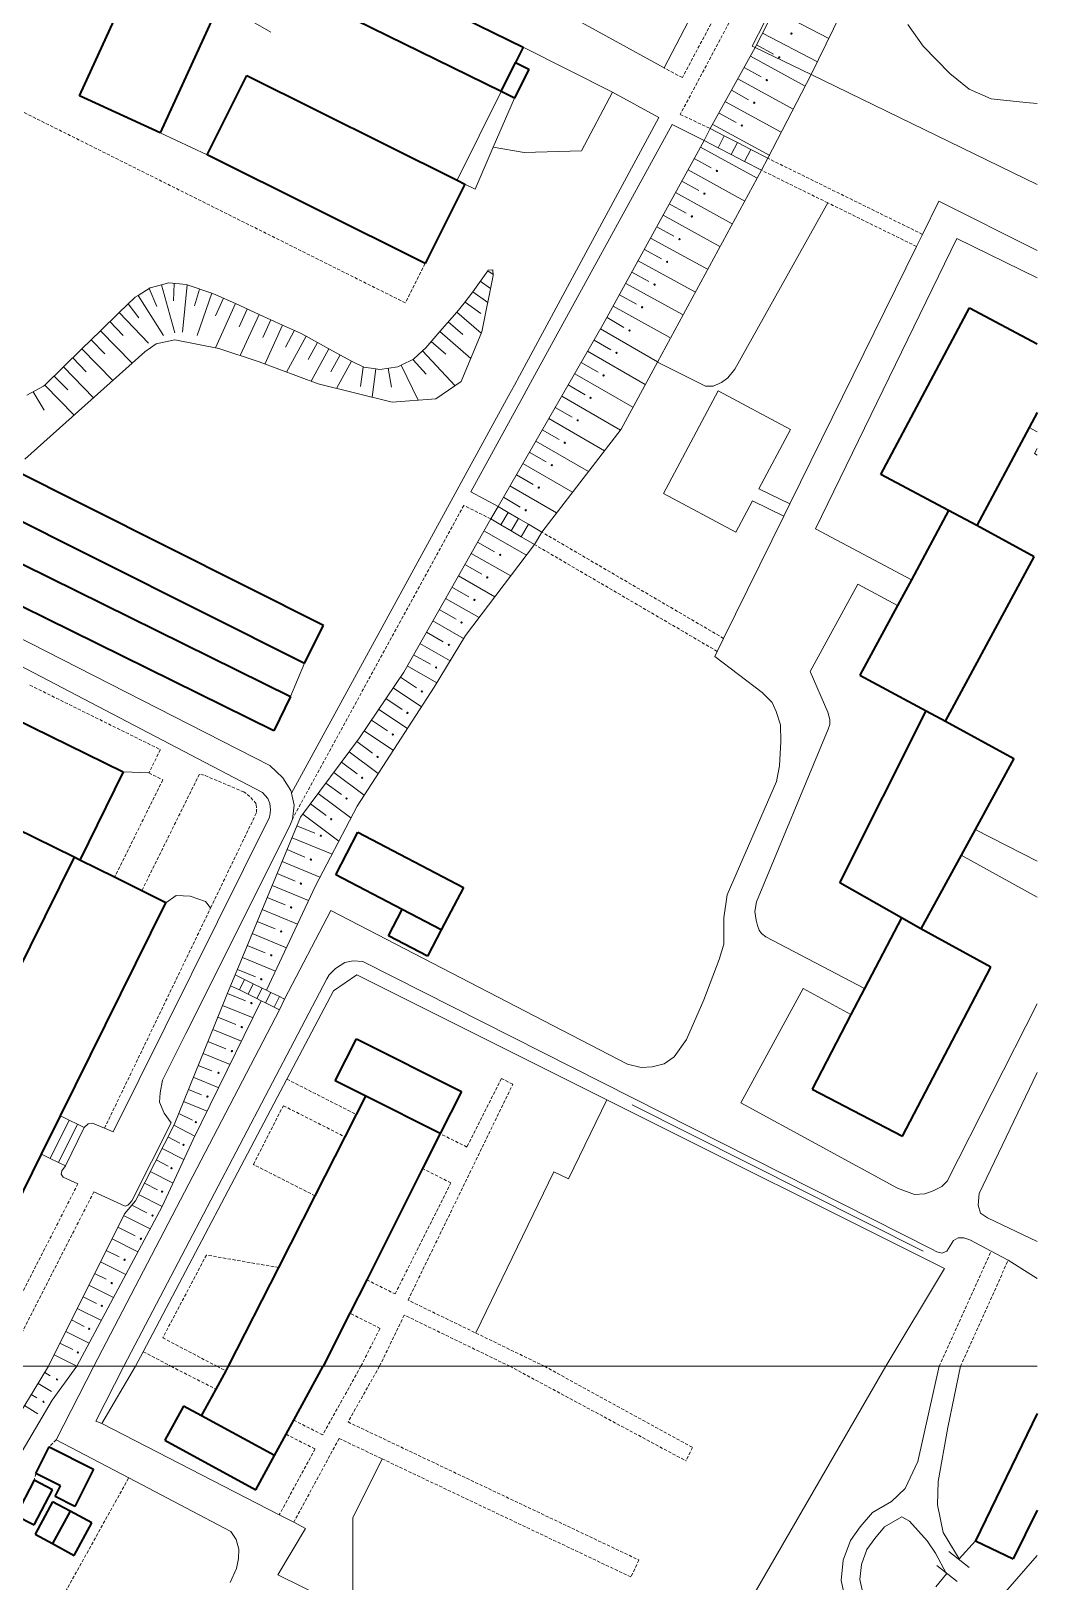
# Model space of a CAD drawing. Extents: x 1000 to 4000, y -5000 to -1000.
# Drawn here: x 2844.7 to 3000, y -3033.3 to -2793.9 of the extents above; entities that cross this region are included whole.
import ezdxf

# ---------------------------------------------------------------- set-up
doc = ezdxf.new("R2010")
doc.units = 0
doc.header["$MEASUREMENT"] = 0
doc.linetypes.add('DASHDOT', pattern=[1, 0.5, -0.25, 0, -0.25])
doc.linetypes.add('DASHED', pattern=[0.75, 0.5, -0.25])
for name, color, linetype in [('1', 7, 'CONTINUOUS'), ('11', 7, 'CONTINUOUS'), ('24', 7, 'CONTINUOUS'), ('25', 7, 'CONTINUOUS'), ('37', 7, 'CONTINUOUS'), ('40', 7, 'CONTINUOUS'), ('6', 7, 'CONTINUOUS'), ('7', 7, 'CONTINUOUS')]:
    doc.layers.add(name, color=color, linetype=linetype)

msp = doc.modelspace()

# ---------------------------------------------------------------- linework, layer by layer
at = {"layer": '1', "color": 253, "linetype": 'Continuous', "lineweight": 0}
for p, q in [((3000, -3000), (2000, -3000)), ((2000, -3000), (3000, -3000))]:
    msp.add_line(p, q, dxfattribs=at)
at = {"layer": '11', "color": 253, "linetype": 'Continuous', "lineweight": 0}
for p, q in [((2956.03, -2796.2), (3000, -2710.74)), ((2888.2, -2769.73), (2942.42, -2799.58)), ((2942.42, -2799.58), (2955.51, -2774.37)), ((2881.73, -2794.06), (2878.26, -2792.07)), ((2920.67, -2796.38), (2934.47, -2803.35)), ((2956.48, -2796.42), (2956.03, -2796.2)), ((2965.12, -2800.62), (2956.48, -2796.42)), ((3000, -2817.6), (2965.12, -2800.62)), ((2934.47, -2803.35), (2929.67, -2812.38)), ((2919.34, -2804.23), (2916.07, -2811.79)), ((2871.93, -2813.01), (2864.67, -2809.59)), ((2916.07, -2811.79), (2913.25, -2818.31)), ((2920.84, -2812.64), (2916.07, -2811.79)), ((2929.67, -2812.38), (2920.84, -2812.64)), ((2913.25, -2818.31), (2911.66, -2817.52)), ((2886.93, -2891.47), (2884.8, -2896.62)), ((2891.39, -2942.05), (2894.99, -2939.58)), ((2894.99, -2939.58), (2933.58, -2958.85)), ((2884.21, -2955.68), (2891.39, -2942.05)), ((2862.06, -2997.74), (2884.21, -2955.68)), ((2933.58, -2958.85), (2985.72, -2984.88)), ((2985.72, -2984.88), (2976.63, -3000)), ((2860.87, -3000), (2862.06, -2997.74)), ((2855.68, -3008.84), (2860.87, -3000)), ((2976.63, -3000), (2941.24, -3061.15)), ((2883.05, -3022.93), (2855.68, -3008.84)), ((2885.27, -3024.07), (2883.05, -3022.93)), ((2882.8, -3032.17), (2887.09, -3025.01)), ((2887.09, -3025.01), (2885.27, -3024.07)), ((2987.95, -3029.72), (2990.5, -3026.94)), ((2987.64, -3033.21), (2984.5, -3030.74)), ((2989.51, -3031.03), (2986.36, -3028.56)), ((2894.37, -3037.91), (2882.8, -3032.17)), ((2984.38, -3034.03), (2986.02, -3032.04))]:
    msp.add_line(p, q, dxfattribs=at)
for p in [(2987.95, -3029.72), (2986.02, -3032.04)]:
    msp.add_point(p, dxfattribs=at)
at = {"layer": '24', "color": 253, "linetype": 'DASHED', "lineweight": 0}
for p, q in [((3000, -2698.1), (2945.25, -2801.08)), ((3000, -2703.17), (2944.93, -2806.75)), ((2945.25, -2801.08), (2942.42, -2799.58)), ((2902.51, -2835.85), (2836.77, -2803.03)), ((2944.93, -2806.75), (2949.55, -2808.95)), ((2982.3, -2825.27), (2958.42, -2813.52)), ((2967.68, -2820.4), (2957.46, -2815.38)), ((2981.38, -2827.14), (2967.68, -2820.4)), ((2905.54, -2829.78), (2902.51, -2835.85)), ((2911.51, -2867.12), (2885.07, -2915.52)), ((2915.68, -2869.2), (2911.51, -2867.12)), ((2951.62, -2887.64), (2923.57, -2871.23)), ((2950.63, -2889.64), (2922.44, -2873.16)), ((2844.57, -2894.86), (2864.7, -2904.81)), ((2864.7, -2904.81), (2862.93, -2908.41)), ((2870.72, -2908.59), (2861.83, -2926.59)), ((2862.93, -2908.41), (2865.07, -2909.47)), ((2871.43, -2908.74), (2870.72, -2908.59)), ((2865.07, -2909.47), (2857.63, -2924.52)), ((2877.59, -2911.34), (2871.43, -2908.74)), ((2878.5, -2912.05), (2877.59, -2911.34)), ((2879.48, -2913.16), (2878.5, -2912.05)), ((2879.54, -2914.52), (2879.48, -2913.16)), ((2872.45, -2929.24), (2879.54, -2914.52)), ((2856.07, -2963.25), (2872.45, -2929.24)), ((2884.21, -2955.68), (2894.94, -2961.13)), ((2902.91, -2989.78), (2919.08, -2956.47)), ((2917.32, -2955.58), (2912, -2966.16)), ((2919.08, -2956.47), (2917.32, -2955.58)), ((2879.06, -2968.85), (2883.67, -2959.77)), ((2883.67, -2959.77), (2893.19, -2964.59)), ((2912, -2966.16), (2907.88, -2964.08)), ((2888.58, -2973.68), (2879.06, -2968.85)), ((2909.54, -2971.68), (2905.16, -2969.48)), ((2851.97, -2971.82), (2838.37, -2998.44)), ((2854.44, -2973.05), (2840.67, -3000)), ((2900.91, -2988.83), (2909.54, -2971.68)), ((2871.8, -2982.82), (2865.06, -2995.6)), ((2882.97, -2984.75), (2871.8, -2982.82)), ((2984.9, -3000), (2992.92, -2982.21)), ((2988.16, -3000), (2995.55, -2983.59)), ((2896.54, -2986.63), (2900.91, -2988.83)), ((2913.19, -2994.77), (2902.91, -2989.78)), ((2898.59, -2994.14), (2893.94, -2991.8)), ((2902.34, -2992.09), (2898.5, -3000)), ((2918.64, -3000), (2902.34, -2992.09)), ((2895.64, -3000), (2898.59, -2994.14)), ((2923.97, -3000), (2913.19, -2994.77)), ((2865.06, -2995.6), (2873.42, -3000)), ((2862.06, -2997.74), (2866.35, -3000)), ((2866.35, -3000), (2873.3, -3003.54)), ((2873.42, -3000), (2874.84, -3000.72)), ((2895.64, -3000), (2889.74, -3010.58)), ((2898.5, -3000), (2893.65, -3008.59)), ((2918.64, -3000), (2945.81, -3014.6)), ((2923.97, -3000), (2946.8, -3012.51)), ((2885.28, -3008.31), (2889.74, -3010.58)), ((2893.65, -3008.59), (2938.55, -3029.9)), ((2848.62, -3011.34), (2847.53, -3012.43)), ((2884.09, -3010.49), (2888.56, -3012.76)), ((2892.28, -3011.14), (2885.27, -3024.07)), ((2892.28, -3011.14), (2898.91, -3014.28)), ((2888.56, -3012.76), (2883.05, -3022.93)), ((2946.8, -3012.51), (2945.81, -3014.6)), ((2898.91, -3014.28), (2937.31, -3032.51)), ((2845.46, -3016.53), (2845.22, -3017.58)), ((2848.24, -3038.05), (2859.81, -3017.21)), ((2938.55, -3029.9), (2937.31, -3032.51))]:
    msp.add_line(p, q, dxfattribs=at)
at = {"layer": '24', "color": 253, "linetype": 'Continuous', "lineweight": 0}
for p, q in [((2910.48, -2816.93), (2917.31, -2803.24)), ((2934.47, -2803.35), (2941.64, -2807.23)), ((2941.64, -2807.23), (2920.09, -2847.13)), ((2943.67, -2808.3), (2922.12, -2847.65)), ((2948.59, -2810.81), (2943.67, -2808.3)), ((2982.3, -2825.27), (2984.82, -2820.15)), ((2984.82, -2820.15), (3000, -2827.74)), ((2961.83, -2866.88), (2981.38, -2827.14)), ((2965.77, -2870.74), (2987.6, -2825.92)), ((2981.38, -2827.14), (2982.3, -2825.27)), ((2987.6, -2825.92), (3000, -2831.96)), ((2919.33, -2848.53), (2918.43, -2850.19)), ((2919.33, -2848.53), (2920.09, -2847.13)), ((2920.46, -2850.67), (2922.12, -2847.65)), ((2918.43, -2850.19), (2884.91, -2911.54)), ((2920.46, -2850.67), (2912.61, -2865.01)), ((2881.57, -2907.26), (2773.89, -2852.27)), ((3000, -2858.32), (2999.59, -2859.09)), ((3000, -2859.36), (2999.59, -2859.09)), ((2912.61, -2865.01), (2916.8, -2867.28)), ((2960.89, -2868.79), (2961.83, -2866.88)), ((2951.62, -2887.64), (2960.89, -2868.79)), ((2980.59, -2878.59), (2965.77, -2870.74)), ((2880.44, -2911.42), (2817.94, -2878.74)), ((2964.99, -2892.75), (2972.34, -2879.25)), ((2972.34, -2879.25), (2978.45, -2882.57)), ((2950.63, -2889.64), (2951.62, -2887.64)), ((2950.24, -2890.44), (2950.63, -2889.64)), ((2957.57, -2895.99), (2950.24, -2890.44)), ((2967.72, -2899.02), (2964.99, -2892.75)), ((2959.12, -2897.54), (2957.57, -2895.99)), ((2959.72, -2898.92), (2959.12, -2897.54)), ((2960.38, -2900.96), (2959.72, -2898.92)), ((2968, -2900.15), (2967.72, -2899.02)), ((2960.44, -2903.53), (2960.38, -2900.96)), ((2967.73, -2901.67), (2968, -2900.95)), ((2968, -2900.95), (2968, -2900.15)), ((2956.71, -2928.29), (2967.73, -2901.67)), ((2960.26, -2907.31), (2960.44, -2903.53)), ((2883.58, -2909.16), (2881.57, -2907.26)), ((2959.79, -2909.73), (2960.26, -2907.31)), ((2884.81, -2911.11), (2883.58, -2909.16)), ((2884.91, -2911.54), (2884.81, -2911.11)), ((2952.18, -2927.22), (2959.79, -2909.73)), ((2881.28, -2912.36), (2880.44, -2911.42)), ((2881.61, -2913.11), (2881.28, -2912.36)), ((2881.7, -2914.09), (2881.61, -2913.11)), ((2885.33, -2913.38), (2884.91, -2911.54)), ((2885.07, -2915.52), (2885.33, -2913.38)), ((2857.39, -2963.82), (2881.51, -2915.23)), ((2881.51, -2915.23), (2881.64, -2914.64)), ((2881.64, -2914.64), (2881.7, -2914.09)), ((2884.68, -2916.56), (2885.07, -2915.52)), ((2868.64, -2948.61), (2884.68, -2916.56)), ((3000, -2922.01), (2990.41, -2917.14)), ((3000, -2927.58), (2988.25, -2921.08)), ((2951.65, -2930.79), (2952.18, -2927.22)), ((2883.87, -2943.34), (2890.98, -2929.66)), ((2890.98, -2929.66), (2936.8, -2953.37)), ((2956.45, -2929.8), (2956.71, -2928.29)), ((2956.63, -2931.14), (2956.45, -2929.8)), ((2951.65, -2934.86), (2951.65, -2930.79)), ((2956.85, -2931.93), (2956.63, -2931.14)), ((2957.08, -2932.69), (2956.85, -2931.93)), ((2950.93, -2937.2), (2951.65, -2934.86)), ((2957.48, -2933.18), (2957.08, -2932.69)), ((2958.12, -2933.73), (2957.48, -2933.18)), ((2973.36, -2941.69), (2958.12, -2933.73)), ((2893.17, -2937.69), (2894.43, -2937.42)), ((2894.43, -2937.42), (2895.95, -2937.51)), ((2948.54, -2943.43), (2950.93, -2937.2)), ((2890.4, -2940.2), (2890.76, -2939.57)), ((2890.76, -2939.57), (2891.74, -2938.59)), ((2891.74, -2938.59), (2893.17, -2937.69)), ((2895.95, -2937.51), (2983.73, -2981.91)), ((2859.04, -3000), (2890.4, -2940.2)), ((2954.25, -2959.33), (2963.87, -2941.68)), ((2963.87, -2941.68), (2971.26, -2945.71)), ((2945.9, -2949.54), (2948.54, -2943.43)), ((3000, -2944.05), (2986.1, -2971.41)), ((2854.42, -3000), (2883.06, -2944.97)), ((2866.26, -2953.36), (2868.64, -2948.61)), ((2943.99, -2952.24), (2945.9, -2949.54)), ((2865.03, -2955.81), (2866.26, -2953.36)), ((2936.8, -2953.37), (2938.9, -2953.85)), ((2938.9, -2953.85), (2940.58, -2953.79)), ((2940.58, -2953.79), (2942.43, -2953.31)), ((2942.43, -2953.31), (2943.99, -2952.24)), ((2864.64, -2957.76), (2865.03, -2955.81)), ((3000, -2954.67), (2991.03, -2973.34)), ((2864.58, -2959.25), (2864.64, -2957.76)), ((2865.29, -2960.94), (2864.58, -2959.25)), ((2866.38, -2962.4), (2865.29, -2960.94)), ((2978.45, -2972.52), (2954.25, -2959.33)), ((2852.95, -2963.16), (2853.57, -2962.58)), ((2853.57, -2962.58), (2854.22, -2962.45)), ((2854.22, -2962.45), (2856.07, -2963.25)), ((2856.07, -2963.25), (2857.39, -2963.82)), ((2860.29, -2974.43), (2866.38, -2962.4)), ((2849.51, -2969.81), (2849.38, -2970.33)), ((2849.38, -2970.33), (2849.7, -2970.78)), ((2850.03, -2969.07), (2849.51, -2969.81)), ((2849.7, -2970.78), (2851.97, -2971.82)), ((2854.44, -2973.05), (2859.24, -2975.26)), ((2981.08, -2973.47), (2978.45, -2972.52)), ((2983.95, -2972.93), (2982.69, -2973.38)), ((2985.29, -2972.22), (2983.95, -2972.93)), ((2986.1, -2971.41), (2985.29, -2972.22)), ((2991.03, -2973.34), (2990.91, -2975.14)), ((2859.24, -2975.26), (2859.66, -2975.13)), ((2859.66, -2975.13), (2859.98, -2974.81)), ((2859.98, -2974.81), (2860.29, -2974.43)), ((2982.69, -2973.38), (2981.08, -2973.47)), ((2990.91, -2975.14), (2991.27, -2976.34)), ((2991.27, -2976.34), (2992.35, -2977.06)), ((2992.35, -2977.06), (3000, -2980.72)), ((2987.08, -2980.59), (2987.8, -2980.17)), ((2987.8, -2980.17), (2988.7, -2980.17)), ((2988.7, -2980.17), (2989.6, -2980.47)), ((2989.6, -2980.47), (2992.92, -2982.21)), ((2983.73, -2981.91), (2984.51, -2982.33)), ((2984.51, -2982.33), (2985.35, -2982.51)), ((2985.35, -2982.51), (2986.06, -2982.21)), ((2986.06, -2982.21), (2987.08, -2980.59)), ((2992.92, -2982.21), (2995.55, -2983.59)), ((3000, -2986.45), (2995.55, -2983.59)), ((2854.42, -3000), (2848.62, -3011.34)), ((2859.04, -3000), (2854.72, -3008.45)), ((2981.61, -3014.68), (2984.9, -3000)), ((2986.21, -3009.42), (2988.16, -3000)), ((2854.72, -3008.45), (2855.68, -3008.84)), ((2848.62, -3011.34), (2859.81, -3017.21)), ((2984.72, -3017.78), (2986.21, -3009.42)), ((2979.62, -3018.86), (2981.61, -3014.68)), ((2859.81, -3017.21), (2875.56, -3025.49)), ((2984.62, -3021.4), (2984.72, -3017.78)), ((2974.6, -3022.58), (2977.51, -3020.87)), ((2977.51, -3020.87), (2979.62, -3018.86)), ((2972.69, -3024.8), (2974.6, -3022.58)), ((2976.45, -3024.8), (2979.14, -3023.22)), ((2979.14, -3023.22), (2980.3, -3023.92)), ((2985.52, -3025.63), (2984.62, -3021.4)), ((2875.56, -3025.49), (2876.37, -3026.71)), ((2971.18, -3026.91), (2972.69, -3024.8)), ((2974.93, -3026.56), (2976.45, -3024.8)), ((2980.3, -3023.92), (2983.01, -3026.94)), ((2987.95, -3029.72), (2985.52, -3025.63)), ((2876.37, -3026.71), (2876.8, -3028.23)), ((2876.8, -3028.23), (2876.77, -3029.68)), ((2970.08, -3029.93), (2971.18, -3026.91)), ((2972.88, -3030.57), (2973.73, -3028.25)), ((2973.73, -3028.25), (2974.93, -3026.56)), ((2983.01, -3026.94), (2984.32, -3028.85)), ((2876.77, -3029.68), (2876.44, -3031.2)), ((2969.78, -3033.05), (2970.08, -3029.93)), ((2972.66, -3032.88), (2972.88, -3030.57)), ((2984.32, -3028.85), (2986.02, -3032.04)), ((2990.83, -3039.67), (3000, -3029.18)), ((2876.44, -3031.2), (2875.46, -3033.37)), ((2972.53, -3045.56), (2969.78, -3033.05)), ((2975.14, -3044.19), (2972.66, -3032.88))]:
    msp.add_line(p, q, dxfattribs=at)
at = {"layer": '25', "color": 253, "linetype": 'Continuous', "lineweight": 0}
for p, q in [((2949.55, -2808.95), (2948.59, -2810.81)), ((2951.71, -2810.06), (2949.55, -2808.95)), ((2951.71, -2810.06), (2950.75, -2811.92)), ((2953.75, -2811.11), (2951.71, -2810.06)), ((2948.59, -2810.81), (2950.75, -2811.92)), ((2950.75, -2811.92), (2952.79, -2812.97)), ((2953.75, -2811.11), (2952.79, -2812.97)), ((2955.79, -2812.17), (2953.75, -2811.11)), ((2955.79, -2812.17), (2954.84, -2814.02)), ((2958.42, -2813.52), (2955.79, -2812.17)), ((2952.79, -2812.97), (2954.84, -2814.02)), ((2954.84, -2814.02), (2957.46, -2815.38)), ((2957.46, -2815.38), (2958.42, -2813.52)), ((2916.8, -2867.28), (2915.68, -2869.2)), ((2918.39, -2868.2), (2916.8, -2867.28)), ((2915.68, -2869.2), (2917.26, -2870.13)), ((2918.39, -2868.2), (2917.26, -2870.13)), ((2917.26, -2870.13), (2918.82, -2871.04)), ((2919.94, -2869.11), (2918.39, -2868.2)), ((2919.94, -2869.11), (2918.82, -2871.04)), ((2921.5, -2870.02), (2919.94, -2869.11)), ((2921.5, -2870.02), (2920.37, -2871.95)), ((2923.57, -2871.23), (2921.5, -2870.02)), ((2918.82, -2871.04), (2920.37, -2871.95)), ((2920.37, -2871.95), (2922.44, -2873.16)), ((2922.44, -2873.16), (2923.57, -2871.23)), ((2875.54, -2941.25), (2876.24, -2939.57)), ((2876.24, -2939.57), (2877.69, -2940.28)), ((2876.88, -2941.91), (2875.54, -2941.25)), ((2876.88, -2941.91), (2877.69, -2940.28)), ((2878.23, -2942.58), (2876.88, -2941.91)), ((2877.69, -2940.28), (2879.03, -2940.95)), ((2878.23, -2942.58), (2879.03, -2940.95)), ((2879.03, -2940.95), (2880.38, -2941.61)), ((2879.57, -2943.24), (2880.38, -2941.61)), ((2880.38, -2941.61), (2881.07, -2941.95)), ((2881.07, -2941.95), (2881.72, -2942.28)), ((2879.57, -2943.24), (2878.23, -2942.58)), ((2880.27, -2943.59), (2879.57, -2943.24)), ((2880.91, -2943.91), (2880.27, -2943.59)), ((2880.91, -2943.91), (2881.72, -2942.28)), ((2882.26, -2944.57), (2880.91, -2943.91)), ((2881.72, -2942.28), (2883.07, -2942.94)), ((2882.26, -2944.57), (2883.07, -2942.94)), ((2883.06, -2944.97), (2882.26, -2944.57)), ((2883.87, -2943.34), (2883.06, -2944.97)), ((2883.07, -2942.94), (2883.87, -2943.34))]:
    msp.add_line(p, q, dxfattribs=at)
at = {"layer": '37', "color": 253, "linetype": 'Continuous', "lineweight": 0}
for p, q in [((2956.48, -2796.42), (3000, -2711.83)), ((2965.12, -2800.62), (2974.99, -2780.43)), ((2967.86, -2795.02), (2959.43, -2790.69)), ((2959.33, -2797.47), (2956.7, -2796.03)), ((2966.1, -2798.62), (2957.6, -2794.24)), ((2949.55, -2808.95), (2956.48, -2796.42)), ((2964.19, -2802.42), (2955.74, -2797.78)), ((2957.41, -2800.98), (2954.78, -2799.54)), ((2958.42, -2813.52), (2965.12, -2800.62)), ((2955.48, -2804.49), (2952.85, -2803.04)), ((2962.34, -2805.97), (2953.81, -2801.29)), ((2960.5, -2809.52), (2951.89, -2804.8)), ((2953.56, -2807.99), (2950.93, -2806.55)), ((2958.73, -2813.11), (2949.97, -2808.3)), ((2933.04, -2839.15), (2948.59, -2810.81)), ((2956.81, -2816.62), (2948.04, -2811.81)), ((2954.89, -2820.13), (2946.12, -2815.32)), ((2949.71, -2815.01), (2947.08, -2813.56)), ((2941.39, -2845.02), (2957.46, -2815.38)), ((2947.78, -2818.51), (2945.16, -2817.07)), ((2952.96, -2823.63), (2944.19, -2818.82)), ((2951.04, -2827.14), (2942.27, -2822.33)), ((2945.86, -2822.02), (2943.23, -2820.58)), ((2943.94, -2825.53), (2941.31, -2824.09)), ((2949.11, -2830.65), (2940.35, -2825.84)), ((2947.19, -2834.16), (2938.42, -2829.34)), ((2942.01, -2829.03), (2939.38, -2827.59)), ((2912.89, -2834.12), (2915.23, -2830.88)), ((2916.07, -2831.64), (2914.31, -2840.34)), ((2915.23, -2830.88), (2915.29, -2830.8)), ((2915.23, -2830.88), (2916.05, -2831.47)), ((2915.29, -2830.8), (2916, -2830.73)), ((2916, -2830.73), (2916.07, -2831.64)), ((2940.09, -2832.54), (2937.46, -2831.1)), ((2861.28, -2834.69), (2863.14, -2833.55)), ((2862.98, -2833.65), (2864.13, -2836.41)), ((2863.14, -2833.55), (2864.89, -2833.07)), ((2864.89, -2833.07), (2866, -2832.77)), ((2864.89, -2833.07), (2866.95, -2840.47)), ((2866, -2832.77), (2868.73, -2833.03)), ((2866.8, -2832.85), (2866.74, -2835.55)), ((2868.84, -2833.07), (2868.1, -2840.39)), ((2868.73, -2833.03), (2868.84, -2833.07)), ((2868.84, -2833.07), (2872.62, -2834.37)), ((2870.73, -2833.72), (2869.98, -2836.32)), ((2872.62, -2834.37), (2870.36, -2840.86)), ((2872.62, -2834.37), (2873.27, -2834.59)), ((2911.6, -2835.92), (2912.89, -2834.12)), ((2912.89, -2834.12), (2915.23, -2835.8)), ((2914.06, -2832.5), (2915.66, -2833.65)), ((2945.26, -2837.66), (2936.5, -2832.85)), ((2858.34, -2837.32), (2860.81, -2834.98)), ((2859.74, -2836), (2861.36, -2838.16)), ((2860.81, -2834.98), (2861.28, -2834.69)), ((2861.28, -2834.69), (2865.16, -2840.9)), ((2876.28, -2835.97), (2873.18, -2842.78)), ((2874.46, -2835.14), (2873.22, -2837.87)), ((2873.27, -2834.59), (2876.28, -2835.97)), ((2876.28, -2835.97), (2879.92, -2837.63)), ((2878.1, -2836.8), (2876.86, -2839.53)), ((2910.43, -2837.27), (2911.6, -2835.92)), ((2911.72, -2835.75), (2914.16, -2837.5)), ((2943.34, -2841.17), (2934.57, -2836.36)), ((2938.17, -2836.05), (2935.54, -2834.61)), ((2855.45, -2840.15), (2858.31, -2837.35)), ((2856.88, -2838.75), (2858.97, -2840.9)), ((2858.31, -2837.35), (2858.34, -2837.32)), ((2858.31, -2837.35), (2862.85, -2842.06)), ((2879.92, -2837.63), (2877.02, -2843.99)), ((2879.92, -2837.63), (2883.56, -2839.29)), ((2881.74, -2838.46), (2880.5, -2841.18)), ((2883.56, -2839.29), (2880.82, -2845.29)), ((2883.56, -2839.29), (2886.3, -2840.53)), ((2907.81, -2840.29), (2910.43, -2837.27)), ((2909.12, -2838.78), (2911.39, -2840.75)), ((2910.43, -2837.27), (2914.22, -2840.55)), ((2916.8, -2867.28), (2933.04, -2839.15)), ((2936.23, -2839.63), (2933.64, -2838.13)), ((2852.59, -2842.95), (2855.45, -2840.15)), ((2854.02, -2841.55), (2856.11, -2843.69)), ((2855.45, -2840.15), (2860.33, -2845.15)), ((2866.95, -2841.58), (2864.03, -2842.16)), ((2873.7, -2842.88), (2866.95, -2841.58)), ((2885.41, -2840.05), (2883.98, -2842.69)), ((2887.17, -2841.01), (2884.16, -2846.53)), ((2886.3, -2840.53), (2887.17, -2841.01)), ((2887.17, -2841.01), (2890.68, -2842.92)), ((2905.64, -2842.8), (2907.81, -2840.29)), ((2907.81, -2840.29), (2912.61, -2844.45)), ((2914.31, -2840.34), (2911.13, -2848.01)), ((2934.23, -2843.09), (2931.64, -2841.59)), ((2941.43, -2844.94), (2932.64, -2839.86)), ((2862.28, -2843.4), (2843.78, -2859.96)), ((2849.72, -2845.74), (2852.59, -2842.95)), ((2852.59, -2842.95), (2857.34, -2847.82)), ((2864.03, -2842.16), (2862.28, -2843.4)), ((2879.94, -2844.96), (2873.7, -2842.88)), ((2888.93, -2841.97), (2887.49, -2844.6)), ((2890.68, -2842.92), (2887.95, -2847.93)), ((2890.68, -2842.92), (2894.19, -2844.84)), ((2892.44, -2843.88), (2891, -2846.51)), ((2903.76, -2844.56), (2905.14, -2843.27)), ((2905.14, -2843.27), (2905.64, -2842.8)), ((2905.14, -2843.27), (2910.17, -2848.66)), ((2906.5, -2841.81), (2908.77, -2843.77)), ((2939.52, -2848.45), (2930.63, -2843.32)), ((2846.86, -2848.54), (2849.72, -2845.74)), ((2849.72, -2845.74), (2854.36, -2850.49)), ((2851.16, -2844.34), (2853.25, -2846.49)), ((2889.02, -2848.33), (2879.94, -2844.96)), ((2894.19, -2844.84), (2891.9, -2849.05)), ((2894.19, -2844.84), (2894.28, -2844.88)), ((2894.28, -2844.88), (2896.1, -2845.79)), ((2895.97, -2845.78), (2895.58, -2848.75)), ((2896.1, -2845.79), (2897.95, -2846.04)), ((2897.95, -2846.04), (2897.37, -2850.42)), ((2897.95, -2846.04), (2898.56, -2846.12)), ((2898.56, -2846.12), (2901.35, -2845.73)), ((2899.86, -2845.94), (2900.37, -2848.85)), ((2901.35, -2845.73), (2901.86, -2845.48)), ((2901.86, -2845.48), (2903.76, -2844.56)), ((2901.86, -2845.48), (2904.49, -2850.88)), ((2903.68, -2844.63), (2905.72, -2846.83)), ((2932.23, -2846.55), (2929.63, -2845.05)), ((2935.8, -2855.33), (2941.39, -2845.02)), ((2844.08, -2850.08), (2846.68, -2848.72)), ((2846.68, -2848.72), (2846.86, -2848.54)), ((2846.86, -2848.54), (2851.38, -2853.16)), ((2848.29, -2847.14), (2850.39, -2849.28)), ((2900.45, -2851.19), (2889.02, -2848.33)), ((2911.13, -2848.01), (2907.2, -2850.67)), ((2930.23, -2850.02), (2927.63, -2848.52)), ((2937.62, -2851.97), (2928.63, -2846.78)), ((2845.07, -2849.56), (2846.74, -2852.4)), ((2907.2, -2850.67), (2900.45, -2851.19)), ((2935.71, -2855.49), (2926.63, -2850.25)), ((2928.23, -2853.48), (2925.63, -2851.98)), ((2923.57, -2871.23), (2935.8, -2855.33)), ((2926.23, -2856.95), (2923.63, -2855.45)), ((2933.22, -2858.67), (2924.63, -2853.71)), ((2930.76, -2861.87), (2922.63, -2857.18)), ((2928.3, -2865.07), (2920.63, -2860.64)), ((2924.23, -2860.41), (2921.63, -2858.91)), ((2922.23, -2863.87), (2919.63, -2862.37)), ((2925.84, -2868.27), (2918.63, -2864.11)), ((2920.23, -2867.36), (2917.64, -2865.84)), ((2902.24, -2892.83), (2915.68, -2869.2)), ((2916.25, -2874.26), (2913.64, -2872.77)), ((2921.21, -2874.77), (2914.63, -2871.03)), ((2911.77, -2887.21), (2922.44, -2873.16)), ((2918.77, -2877.99), (2912.66, -2874.51)), ((2914.28, -2877.73), (2911.67, -2876.25)), ((2912.3, -2881.21), (2909.69, -2879.73)), ((2916.33, -2881.2), (2910.68, -2877.99)), ((2913.89, -2884.41), (2908.7, -2881.47)), ((2910.32, -2884.69), (2907.72, -2883.2)), ((2908.35, -2888.16), (2905.74, -2886.68)), ((2911.45, -2887.63), (2906.73, -2884.94)), ((2909.43, -2891.08), (2904.75, -2888.42)), ((2906.97, -2895.17), (2911.77, -2887.21)), ((2907.37, -2894.51), (2902.77, -2891.9)), ((2906.37, -2891.64), (2903.76, -2890.16)), ((2895.42, -2903.01), (2902.24, -2892.83)), ((2904.22, -2895.27), (2901.73, -2893.6)), ((2895.04, -2913.56), (2906.97, -2895.17)), ((2905, -2898.2), (2900.61, -2895.26)), ((2902.83, -2901.56), (2898.39, -2898.59)), ((2901.99, -2898.59), (2899.5, -2896.92)), ((2899.76, -2901.92), (2897.27, -2900.25)), ((2886.32, -2915.24), (2895.42, -2903.01)), ((2897.43, -2905.34), (2895.02, -2903.55)), ((2900.65, -2904.92), (2896.16, -2901.91)), ((2898.32, -2908.5), (2893.82, -2905.15)), ((2896.14, -2911.86), (2891.44, -2908.36)), ((2895.04, -2908.55), (2892.63, -2906.76)), ((2892.65, -2911.76), (2890.24, -2909.97)), ((2890.26, -2914.97), (2887.85, -2913.18)), ((2894.11, -2915.34), (2889.05, -2911.57)), ((2876.24, -2939.57), (2886.32, -2915.24)), ((2892.24, -2918.93), (2886.66, -2914.78)), ((2888.63, -2925.85), (2895.04, -2913.56)), ((2888.54, -2917.71), (2885.77, -2916.56)), ((2887.01, -2921.4), (2884.24, -2920.25)), ((2891.18, -2920.96), (2885.01, -2918.41)), ((2889.32, -2924.52), (2883.47, -2922.1)), ((2885.48, -2925.1), (2882.71, -2923.95)), ((2881.07, -2941.95), (2888.63, -2925.85)), ((2883.95, -2928.79), (2881.18, -2927.64)), ((2887.56, -2928.12), (2881.94, -2925.8)), ((2885.86, -2931.75), (2880.41, -2929.49)), ((2882.42, -2932.49), (2879.64, -2931.34)), ((2880.89, -2936.18), (2878.11, -2935.03)), ((2884.16, -2935.38), (2878.88, -2933.19)), ((2882.46, -2939), (2877.35, -2936.88)), ((2879.35, -2939.88), (2876.58, -2938.73)), ((2866.81, -2962.7), (2875.54, -2941.25)), ((2869.77, -2965.01), (2880.27, -2943.59)), ((2878.99, -2946.19), (2874.3, -2944.28)), ((2877.84, -2943.56), (2875.06, -2942.43)), ((2876.33, -2947.26), (2873.55, -2946.13)), ((2877.23, -2949.79), (2872.8, -2947.99)), ((2875.46, -2953.39), (2871.29, -2951.69)), ((2874.82, -2950.97), (2872.04, -2949.84)), ((2872.61, -2954.39), (2870.53, -2953.54)), ((2873.7, -2956.99), (2869.78, -2955.39)), ((2871.06, -2958.07), (2869.03, -2957.25)), ((2869.64, -2962.02), (2867.66, -2961.02)), ((2871.93, -2960.59), (2868.27, -2959.1)), ((2860.83, -2974.48), (2866.81, -2962.7)), ((2870.03, -2964.46), (2866.76, -2962.8)), ((2864.98, -2975.32), (2869.77, -2965.01)), ((2867.71, -2965.53), (2865.85, -2964.59)), ((2865.92, -2969.1), (2864.04, -2968.15)), ((2868.34, -2968.09), (2864.95, -2966.37)), ((2866.65, -2971.72), (2863.14, -2969.93)), ((2864.26, -2972.75), (2862.23, -2971.72)), ((2851.8, -3000), (2864.98, -2975.32)), ((2859.16, -2976.45), (2860.83, -2974.48)), ((2862.59, -2976.29), (2860.28, -2975.13)), ((2864.96, -2975.35), (2861.33, -2973.5)), ((2847.41, -3000), (2859.16, -2976.45)), ((2863.13, -2978.79), (2859.01, -2976.74)), ((2861.24, -2982.32), (2857.23, -2980.32)), ((2860.81, -2979.86), (2858.12, -2978.53)), ((2858.36, -2983.11), (2856.34, -2982.1)), ((2859.36, -2985.85), (2855.44, -2983.89)), ((2857.47, -2989.38), (2853.66, -2987.47)), ((2856.34, -2986.57), (2854.55, -2985.68)), ((2854.84, -2990.3), (2852.76, -2989.26)), ((2855.59, -2992.91), (2851.87, -2991.05)), ((2853.7, -2996.44), (2850.09, -2994.63)), ((2852.95, -2993.83), (2850.98, -2992.84)), ((2851.17, -2997.41), (2849.19, -2996.42)), ((2851.82, -2999.97), (2848.3, -2998.21)), ((2845.24, -3003.61), (2847.41, -3000)), ((2847.7, -3001.45), (2846.85, -3000.93)), ((2851.8, -3000), (2847.99, -3005.2)), ((2841.18, -3010.21), (2845.24, -3003.61)), ((2845.63, -3004.88), (2844.78, -3004.36)), ((2847.88, -3003.88), (2845.82, -3002.65)), ((2847.99, -3005.2), (2842.33, -3014.85)), ((2845.78, -3007.32), (2843.73, -3006.06))]:
    msp.add_line(p, q, dxfattribs=at)
for centre in [(2962.07, -2794.29), (2960.2, -2797.95), (2958.27, -2801.46), (2956.35, -2804.96), (2954.43, -2808.47), (2950.58, -2815.48), (2948.65, -2818.99), (2946.73, -2822.5), (2944.81, -2826), (2942.88, -2829.51), (2940.96, -2833.02), (2939.03, -2836.52), (2937.09, -2840.12), (2935.09, -2843.58), (2933.09, -2847.05), (2931.09, -2850.51), (2929.09, -2853.98), (2927.09, -2857.44), (2925.09, -2860.9), (2923.09, -2864.37), (2921.08, -2867.86), (2917.11, -2874.74), (2915.14, -2878.22), (2913.16, -2881.7), (2911.18, -2885.18), (2909.21, -2888.65), (2907.23, -2892.13), (2905.04, -2895.82), (2902.81, -2899.15), (2900.59, -2902.47), (2898.22, -2905.93), (2895.83, -2909.14), (2893.44, -2912.35), (2891.05, -2915.56), (2889.46, -2918.09), (2887.93, -2921.78), (2886.39, -2925.48), (2884.86, -2929.17), (2883.33, -2932.87), (2881.8, -2936.56), (2880.27, -2940.26), (2878.75, -2943.93), (2877.25, -2947.64), (2875.74, -2951.34), (2873.67, -2954.7), (2871.95, -2958.37), (2870.17, -2962.3), (2868.26, -2965.83), (2866.41, -2969.4), (2864.95, -2973.04), (2863.48, -2976.73), (2861.69, -2980.31), (2859.17, -2983.54), (2857.18, -2987.15), (2855.64, -2990.66), (2853.71, -2994.2), (2851.96, -2997.85)]:
    msp.add_circle(centre, 0.1, dxfattribs=at)
at = {"layer": '37', "color": 253, "linetype": 'DASHDOT', "lineweight": 0}
for centre in [(2848.76, -3002.01), (2846.68, -3005.46)]:
    msp.add_circle(centre, 0.1, dxfattribs=at)
at = {"layer": '40', "color": 253, "linetype": 'Continuous', "lineweight": 0}
for p, q in [((2980.04, -2792.88), (2982.42, -2796.24)), ((2982.42, -2796.24), (2986.51, -2800.45)), ((2986.51, -2800.45), (2989.5, -2802.85)), ((2989.5, -2802.85), (2992.92, -2804.37)), ((2992.92, -2804.37), (2998.25, -2804.94)), ((2998.25, -2804.94), (3000, -2805.07)), ((2967.68, -2820.4), (2953.37, -2846.1)), ((2948.82, -2848.73), (2941.39, -2845.02)), ((2953.37, -2846.1), (2952.29, -2847.42)), ((2950.02, -2848.73), (2948.82, -2848.73)), ((2951.28, -2848.14), (2950.02, -2848.73)), ((2952.29, -2847.42), (2951.28, -2848.14)), ((2942.32, -2865.27), (2950.77, -2849.45)), ((2950.77, -2849.45), (2961.95, -2855.42)), ((2961.95, -2855.42), (2957.07, -2864.55)), ((2953.5, -2871.24), (2942.32, -2865.27)), ((2957.07, -2864.55), (2961.83, -2866.88)), ((2956.08, -2866.42), (2953.5, -2871.24)), ((2960.89, -2868.79), (2956.08, -2866.42)), ((2858.94, -2908.26), (2862.93, -2908.41)), ((2865.56, -2928.44), (2867.11, -2927.3)), ((2867.11, -2927.3), (2869.3, -2927.45)), ((2869.3, -2927.45), (2871.64, -2928.24)), ((2871.64, -2928.24), (2872.45, -2929.24)), ((2927.66, -2971.05), (2933.58, -2958.85)), ((2937.51, -2959.63), (2982.4, -2982.25)), ((2913.36, -2994.85), (2925.43, -2969.97)), ((2925.43, -2969.97), (2927.66, -2971.05)), ((2898.91, -3014.28), (2894.4, -3023.4)), ((2894.4, -3023.4), (2894.37, -3037.91))]:
    msp.add_line(p, q, dxfattribs=at)
at = {"layer": '6', "color": 253, "linetype": 'Continuous', "lineweight": 40}
for p, q in [((2888.34, -2780.52), (2920.67, -2796.38)), ((2852.22, -2803.9), (2861.21, -2784.24)), ((2917.31, -2803.24), (2884.97, -2787.37)), ((2873.66, -2789.93), (2864.67, -2809.59)), ((2920.67, -2796.38), (2919.51, -2798.76)), ((2871.93, -2813.01), (2878.05, -2800.74)), ((2878.05, -2800.74), (2910.48, -2816.93)), ((2917.31, -2803.24), (2919.51, -2798.76)), ((2921.54, -2799.76), (2919.34, -2804.23)), ((2919.51, -2798.76), (2921.54, -2799.76)), ((2919.34, -2804.23), (2917.31, -2803.24)), ((2864.67, -2809.59), (2852.22, -2803.9)), ((2905.54, -2829.78), (2871.93, -2813.01)), ((2911.66, -2817.52), (2905.54, -2829.78)), ((2910.48, -2816.93), (2911.66, -2817.52)), ((2975.88, -2862.34), (2989.58, -2836.61)), ((2989.58, -2836.61), (3000, -2842.16)), ((2804.66, -2850.18), (2886.93, -2891.47)), ((3000, -2852.78), (2998.77, -2855.09)), ((2799.14, -2854.33), (2884.8, -2896.62)), ((2998.77, -2855.09), (2990.7, -2870.23)), ((2882.18, -2901.93), (2796.51, -2859.64)), ((2889.85, -2885.66), (2841.18, -2861.23)), ((2986.33, -2867.91), (2975.88, -2862.34)), ((2986.33, -2867.91), (2980.59, -2878.59)), ((2990.7, -2870.23), (2986.33, -2867.91)), ((2999.53, -2875.04), (2990.7, -2870.23)), ((2985.88, -2900.43), (2999.53, -2875.04)), ((2980.59, -2878.59), (2978.45, -2882.57)), ((2978.45, -2882.57), (2972.66, -2893.32)), ((2886.93, -2891.47), (2889.85, -2885.66)), ((2972.66, -2893.32), (2982.89, -2898.82)), ((2884.8, -2896.62), (2882.18, -2901.93)), ((2969.53, -2925.37), (2982.89, -2898.82)), ((2982.89, -2898.82), (2985.88, -2900.43)), ((2842.09, -2899.96), (2858.94, -2908.26)), ((2985.88, -2900.43), (2996.4, -2906.19)), ((2996.4, -2906.19), (2990.41, -2917.14)), ((2851.39, -2921.43), (2822.15, -2907.03)), ((2858.94, -2908.26), (2852.24, -2921.86)), ((2891.76, -2924.14), (2895.19, -2917.57)), ((2895.19, -2917.57), (2911.47, -2926.08)), ((2990.41, -2917.14), (2988.25, -2921.08)), ((2851.39, -2921.43), (2842.36, -2939.7)), ((2852.24, -2921.86), (2851.39, -2921.43)), ((2857.63, -2924.52), (2852.24, -2921.86)), ((2988.25, -2921.08), (2982.03, -2932.47)), ((2861.83, -2926.59), (2857.63, -2924.52)), ((2902.01, -2929.5), (2891.76, -2924.14)), ((2979.05, -2930.78), (2969.53, -2925.37)), ((2865.56, -2928.44), (2861.83, -2926.59)), ((2911.47, -2926.08), (2908.04, -2932.65)), ((2849.29, -2961.35), (2865.56, -2928.44)), ((2899.9, -2933.53), (2902.01, -2929.5)), ((2908.04, -2932.65), (2902.01, -2929.5)), ((2908.04, -2932.65), (2905.93, -2936.68)), ((2979.05, -2930.78), (2973.36, -2941.69)), ((2982.03, -2932.47), (2979.05, -2930.78)), ((2992.83, -2938.41), (2982.03, -2932.47)), ((2905.93, -2936.68), (2899.9, -2933.53)), ((2979.22, -2964.49), (2992.83, -2938.41)), ((2973.36, -2941.69), (2971.26, -2945.71)), ((2971.26, -2945.71), (2965.26, -2957.21)), ((2891.66, -2955.91), (2894.94, -2949.44)), ((2894.94, -2949.44), (2911.14, -2957.59)), ((2896.38, -2958.3), (2891.66, -2955.91)), ((2894.94, -2961.13), (2896.38, -2958.3)), ((2907.88, -2964.08), (2896.38, -2958.3)), ((2911.14, -2957.59), (2907.88, -2964.08)), ((2965.26, -2957.21), (2979.22, -2964.49)), ((2846.37, -2967.26), (2849.29, -2961.35)), ((2893.19, -2964.59), (2894.94, -2961.13)), ((2888.58, -2973.68), (2893.19, -2964.59)), ((2907.88, -2964.08), (2905.16, -2969.48)), ((2832.45, -2995.42), (2846.37, -2967.26)), ((2905.16, -2969.48), (2896.54, -2986.63)), ((2882.97, -2984.75), (2888.58, -2973.68)), ((2875.23, -3000), (2882.97, -2984.75)), ((2896.54, -2986.63), (2893.94, -2991.8)), ((2893.94, -2991.8), (2889.82, -3000)), ((2873.3, -3003.54), (2874.84, -3000.72)), ((2874.84, -3000.72), (2875.23, -3000)), ((2885.28, -3008.31), (2889.82, -3000)), ((2871.06, -3007.66), (2873.3, -3003.54)), ((2868.26, -3006.14), (2865.39, -3011.4)), ((2871.06, -3007.66), (2868.26, -3006.14)), ((2882.29, -3013.78), (2871.06, -3007.66)), ((2884.09, -3010.49), (2885.28, -3008.31)), ((3000, -3007.3), (2990.5, -3026.94)), ((2865.39, -3011.4), (2879.42, -3019.05)), ((2882.29, -3013.78), (2884.09, -3010.49)), ((2845.46, -3016.53), (2847.53, -3012.43)), ((2847.53, -3012.43), (2854.38, -3015.88)), ((2879.42, -3019.05), (2882.29, -3013.78)), ((2854.38, -3015.88), (2851.48, -3021.63)), ((2845.22, -3017.58), (2842.38, -3023.01)), ((2848.06, -3019.07), (2845.22, -3017.58)), ((2849.29, -3018.46), (2845.46, -3016.53)), ((2848.46, -3020.1), (2849.29, -3018.46)), ((2845.21, -3024.49), (2848.06, -3019.07)), ((2848.07, -3020.9), (2845.36, -3025.92)), ((2850.75, -3022.35), (2848.07, -3020.9)), ((2851.48, -3021.63), (2848.46, -3020.1)), ((2842.38, -3023.01), (2845.21, -3024.49)), ((2850.75, -3022.35), (2848.03, -3027.37)), ((2854.11, -3024.17), (2850.75, -3022.35)), ((3000, -3022.21), (2996.31, -3029.74)), ((2845.36, -3025.92), (2848.03, -3027.37)), ((2851.4, -3029.19), (2854.11, -3024.17)), ((2848.03, -3027.37), (2851.4, -3029.19)), ((2990.5, -3026.94), (2996.31, -3029.74))]:
    msp.add_line(p, q, dxfattribs=at)
at = {"layer": '7', "color": 253, "linetype": 'Continuous', "lineweight": 0}
for p, q in [((3000, -2855.77), (2998.77, -2855.09)), ((2850.61, -2962), (2849.29, -2961.35)), ((2850.61, -2962), (2847.69, -2967.91)), ((2851.91, -2962.64), (2848.99, -2968.56)), ((2850.03, -2969.07), (2852.95, -2963.16)), ((2851.91, -2962.64), (2850.61, -2962)), ((2852.95, -2963.16), (2851.91, -2962.64)), ((2846.37, -2967.26), (2847.69, -2967.91)), ((2847.69, -2967.91), (2848.99, -2968.56)), ((2848.99, -2968.56), (2850.03, -2969.07))]:
    msp.add_line(p, q, dxfattribs=at)

doc.saveas('drawing.dxf')
